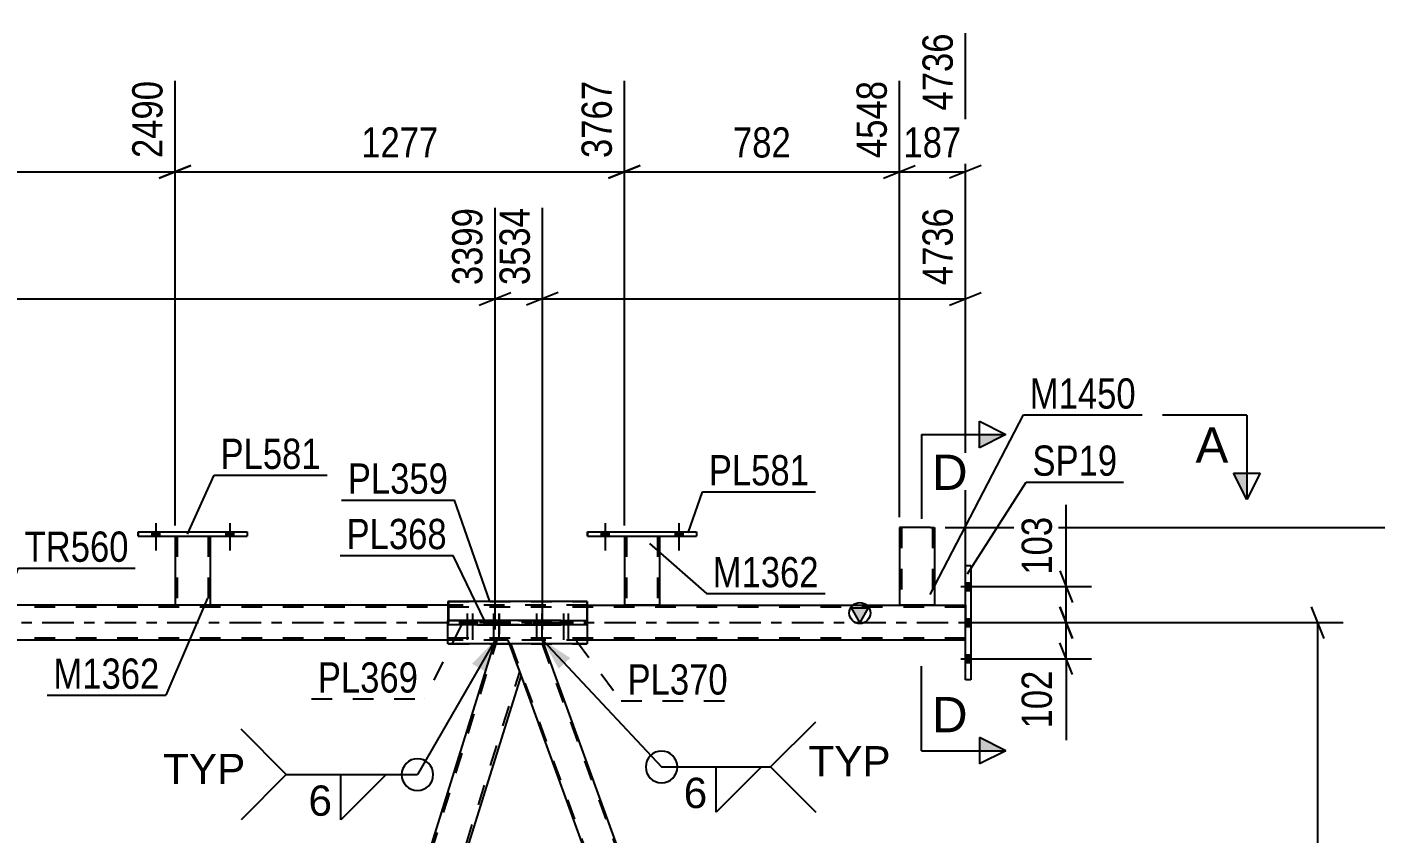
# Model space of a CAD drawing. Header units: millimetres. Extents: x 0 to 594, y 0 to 420.
# Drawn here: x 105.7 to 233.5, y 229.6 to 306 of the extents above; entities that cross this region are included whole.
import ezdxf

# ---------------------------------------------------------------- set-up
doc = ezdxf.new("R2010")
doc.units = ezdxf.units.MM
doc.linetypes.add('DXK_LINE_DOT2', pattern=[3.9198, 1.9599, -1.9599])
doc.linetypes.add('DXK_LINE_DOT3', pattern=[5.9187, 2.979, -0.9799, 0.9799, -0.9799])
doc.styles.add('Arial', font='ARIAL.TTF', dxfattribs={"height": 0.2})
doc.styles.add('Arial Narrow', font='ARIALN.TTF', dxfattribs={"height": 0.2})

# ---------------------------------------------------------------- blocks, each defined once
blk = doc.blocks.new('Part-570323116-2456 - 2436')
at = {"color": 7, "linetype": 'DXK_LINE_DOT2'}
for p, q in [((83.64, 247.86), (80.39, 247.86)), ((80.51, 247.53), (80.39, 247.86)), ((117.54, 146.19), (80.54, 247.86)), ((120.5, 146.19), (83.5, 247.86)), ((83.76, 247.53), (83.64, 247.86)), ((120.64, 146.19), (119.44, 149.51)), ((120.36, 146.19), (120.56, 146.19))]:
    blk.add_line(p, q, dxfattribs=at)
at = {"color": 2, "linetype": 'Continuous'}
for p, q in [((117.4, 146.19), (80.51, 247.53)), ((119.44, 149.51), (83.76, 247.53)), ((120.36, 146.19), (117.4, 146.19)), ((120.62, 146.19), (120.36, 146.19)), ((120.64, 146.19), (120.62, 146.19))]:
    blk.add_line(p, q, dxfattribs=at)
blk = doc.blocks.new('Part-570323116-2440 - 2436')
at = {"linetype": 'Continuous'}
h = blk.add_hatch(dxfattribs=at)
h.set_pattern_fill('', scale=0.7, style=0, pattern_type=0)
h.set_pattern_definition([(45, (148.3807, 249.7298), (-1.57154, 1.57154), [])])
h.paths.add_polyline_path([(156.33, 249.73), (148.38, 249.73), (148.38, 249.33), (156.33, 249.33)])
at = {"color": 2, "linetype": 'Continuous'}
for p, q in [((145.63, 249.73), (145.63, 249.33)), ((148.38, 249.73), (145.63, 249.73)), ((148.38, 249.33), (145.63, 249.33)), ((156.33, 249.73), (148.38, 249.73)), ((148.38, 249.73), (148.38, 249.33)), ((148.38, 249.33), (156.33, 249.33)), ((156.33, 249.73), (158.83, 249.73)), ((156.33, 249.33), (156.33, 249.73)), ((158.83, 249.33), (156.33, 249.33)), ((158.83, 249.73), (158.83, 249.33))]:
    blk.add_line(p, q, dxfattribs=at)
at = {"color": 7, "linetype": 'DXK_LINE_DOT2'}
for p, q in [((148.38, 249.73), (158.83, 249.73)), ((156.33, 249.33), (148.38, 249.33))]:
    blk.add_line(p, q, dxfattribs=at)
blk = doc.blocks.new('Part-570323116-2461 - 2436')
at = {"linetype": 'Continuous'}
blk.add_hatch(color=2, dxfattribs=at).paths.add_polyline_path([(184.65, 249.53), (183.85, 250.93), (185.45, 250.93)])
at = {"color": 7, "linetype": 'DXK_LINE_DOT2'}
for p, q in [((194.65, 250.99), (59.84, 250.99)), ((158.83, 251.19), (145.63, 251.19)), ((194.65, 251.19), (194.65, 247.86)), ((194.65, 248.06), (59.84, 248.06)), ((158.83, 247.86), (145.63, 247.86))]:
    blk.add_line(p, q, dxfattribs=at)
at = {"color": 2, "linetype": 'Continuous'}
for p, q in [((145.63, 251.19), (86.55, 251.19)), ((158.83, 251.19), (194.65, 251.19)), ((184.65, 249.53), (183.85, 250.93)), ((183.85, 250.93), (185.45, 250.93)), ((185.45, 250.93), (184.65, 249.53)), ((145.63, 247.86), (86.55, 247.86)), ((194.65, 247.86), (158.83, 247.86))]:
    blk.add_line(p, q, dxfattribs=at)
at = {"color": 7, "linetype": 'DXK_LINE_DOT3'}
blk.add_line((59.84, 249.53), (194.65, 249.53), dxfattribs=at)
at = {"color": 2, "linetype": 'Continuous'}
blk.add_circle((184.65, 250.43), 1, dxfattribs=at)
blk = doc.blocks.new('Part-570323116-2526 - 2436')
at = {"color": 7, "linetype": 'DXK_LINE_DOT2'}
for p, q in [((154.58, 247.86), (151.34, 247.86)), ((152.55, 244.54), (151.34, 247.86)), ((188.48, 146.19), (151.48, 247.86)), ((191.45, 146.19), (154.44, 247.86)), ((154.71, 247.53), (154.58, 247.86)), ((188.34, 146.19), (186.64, 150.86)), ((191.59, 146.19), (189.89, 150.86)), ((191.59, 146.19), (188.34, 146.19))]:
    blk.add_line(p, q, dxfattribs=at)
at = {"color": 2, "linetype": 'Continuous'}
for p, q in [((189.89, 150.86), (154.71, 247.53)), ((186.64, 150.86), (152.55, 244.54))]:
    blk.add_line(p, q, dxfattribs=at)
blk = doc.blocks.new('Bolt-570323116-2579 - 2436')
at = {"linetype": 'Continuous'}
for points in [[(117.58, 257.73), (118.31, 257.73), (118.31, 258.13), (117.58, 258.13)], [(124.58, 257.73), (125.31, 257.73), (125.31, 258.13), (124.58, 258.13)]]:
    blk.add_hatch(color=1, dxfattribs=at).paths.add_polyline_path(points)
at = {"color": 1, "linetype": 'Continuous'}
for p, q in [((117.58, 258.13), (117.58, 257.73)), ((117.95, 258.96), (117.95, 256.36)), ((118.31, 258.13), (118.31, 257.73)), ((124.58, 258.13), (124.58, 257.73)), ((124.95, 258.96), (124.95, 256.36)), ((125.31, 258.13), (125.31, 257.73))]:
    blk.add_line(p, q, dxfattribs=at)
blk = doc.blocks.new('Bolt-570323116-2609 - 2436')
at = {"linetype": 'Continuous'}
for points in [[(160.15, 257.73), (160.88, 257.73), (160.88, 258.13), (160.15, 258.13)], [(167.15, 257.73), (167.88, 257.73), (167.88, 258.13), (167.15, 258.13)]]:
    blk.add_hatch(color=1, dxfattribs=at).paths.add_polyline_path(points)
at = {"color": 1, "linetype": 'Continuous'}
for p, q in [((160.15, 258.13), (160.15, 257.73)), ((160.51, 258.96), (160.51, 256.36)), ((160.88, 258.13), (160.88, 257.73)), ((167.15, 258.13), (167.15, 257.73)), ((167.51, 258.96), (167.51, 256.36)), ((167.88, 258.13), (167.88, 257.73))]:
    blk.add_line(p, q, dxfattribs=at)
blk = doc.blocks.new('Part-570323116-2547 - 2436')
at = {"color": 2, "linetype": 'Continuous'}
for p, q in [((116.28, 257.73), (116.28, 258.13)), ((116.28, 258.13), (116.28, 258.13)), ((116.28, 258.13), (126.61, 258.13)), ((126.61, 258.13), (126.61, 257.73)), ((116.28, 257.73), (116.28, 257.73)), ((116.28, 257.73), (126.61, 257.73))]:
    blk.add_line(p, q, dxfattribs=at)
at = {"color": 7, "linetype": 'DXK_LINE_DOT2'}
for p, q in [((116.28, 258.13), (116.28, 257.73)), ((116.28, 258.13), (116.28, 258.13)), ((126.61, 258.13), (126.61, 257.73)), ((116.28, 257.73), (116.28, 257.73))]:
    blk.add_line(p, q, dxfattribs=at)
blk = doc.blocks.new('Part-570323116-2552 - 2436')
at = {"color": 2, "linetype": 'Continuous'}
for p, q in [((158.83, 251.53), (145.63, 251.53)), ((145.63, 251.53), (145.63, 249.73)), ((158.83, 251.53), (158.83, 249.73)), ((145.63, 247.53), (145.63, 249.33)), ((158.83, 249.33), (158.83, 247.53)), ((158.83, 247.53), (145.63, 247.53))]:
    blk.add_line(p, q, dxfattribs=at)
at = {"color": 7, "linetype": 'DXK_LINE_DOT2'}
for p, q in [((145.63, 251.53), (145.63, 249.33)), ((158.83, 249.33), (158.83, 251.53)), ((145.63, 249.33), (145.63, 249.73)), ((158.83, 249.33), (158.83, 249.73))]:
    blk.add_line(p, q, dxfattribs=at)
blk = doc.blocks.new('Part-570323116-2508 - 2436')
at = {"color": 2, "linetype": 'Continuous'}
for p, q in [((194.65, 254.94), (195.18, 254.94)), ((194.65, 244.11), (194.65, 254.94)), ((195.18, 254.94), (195.18, 244.11)), ((195.18, 244.11), (194.65, 244.11))]:
    blk.add_line(p, q, dxfattribs=at)
blk = doc.blocks.new('Part-570323116-2557 - 2436')
at = {"color": 7, "linetype": 'DXK_LINE_DOT2'}
for p, q in [((145.67, 251.53), (145.67, 247.53)), ((145.67, 251.53), (158.79, 251.53)), ((158.79, 251.53), (158.79, 247.53)), ((145.67, 247.53), (158.79, 247.53))]:
    blk.add_line(p, q, dxfattribs=at)
blk = doc.blocks.new('Bolt-570323116-2578 - 2436')
at = {"linetype": 'Continuous'}
for points in [[(117.58, 257.73), (118.31, 257.73), (118.31, 258.13), (117.58, 258.13)], [(124.58, 257.73), (125.31, 257.73), (125.31, 258.13), (124.58, 258.13)]]:
    blk.add_hatch(color=1, dxfattribs=at).paths.add_polyline_path(points)
at = {"color": 1, "linetype": 'Continuous'}
for p, q in [((117.58, 258.13), (117.58, 257.73)), ((117.95, 258.96), (117.95, 256.36)), ((118.31, 258.13), (118.31, 257.73)), ((124.58, 258.13), (124.58, 257.73)), ((124.95, 258.96), (124.95, 256.36)), ((125.31, 258.13), (125.31, 257.73))]:
    blk.add_line(p, q, dxfattribs=at)
blk = doc.blocks.new('Bolt-570323116-2605 - 2436')
at = {"linetype": 'Continuous'}
for points in [[(195.18, 252.58), (195.18, 253.31), (194.65, 253.31), (194.65, 252.58)], [(195.18, 252.58), (195.18, 253.31), (194.65, 253.31), (194.65, 252.58)], [(195.18, 252.58), (195.18, 253.31), (194.65, 253.31), (194.65, 252.58)], [(195.18, 249.16), (195.18, 249.89), (194.65, 249.89), (194.65, 249.16)], [(195.18, 249.16), (195.18, 249.89), (194.65, 249.89), (194.65, 249.16)], [(195.18, 245.74), (195.18, 246.48), (194.65, 246.48), (194.65, 245.74)], [(195.18, 245.74), (195.18, 246.48), (194.65, 246.48), (194.65, 245.74)], [(195.18, 245.74), (195.18, 246.48), (194.65, 246.48), (194.65, 245.74)]]:
    blk.add_hatch(color=1, dxfattribs=at).paths.add_polyline_path(points)
at = {"color": 1, "linetype": 'Continuous'}
for p, q in [((194.22, 252.94), (196.98, 252.94)), ((194.22, 252.94), (196.98, 252.94)), ((194.22, 252.94), (196.98, 252.94)), ((194.65, 253.31), (195.18, 253.31)), ((194.65, 253.31), (195.18, 253.31)), ((194.65, 253.31), (195.18, 253.31)), ((194.65, 252.58), (195.18, 252.58)), ((194.65, 252.58), (195.18, 252.58)), ((194.65, 252.58), (195.18, 252.58)), ((194.22, 249.53), (196.98, 249.53)), ((194.22, 249.53), (196.98, 249.53)), ((194.65, 249.89), (195.18, 249.89)), ((194.65, 249.89), (195.18, 249.89)), ((194.65, 249.16), (195.18, 249.16)), ((194.65, 249.16), (195.18, 249.16)), ((194.22, 246.11), (196.98, 246.11)), ((194.22, 246.11), (196.98, 246.11)), ((194.22, 246.11), (196.98, 246.11)), ((194.65, 246.48), (195.18, 246.48)), ((194.65, 246.48), (195.18, 246.48)), ((194.65, 246.48), (195.18, 246.48)), ((194.65, 245.74), (195.18, 245.74)), ((194.65, 245.74), (195.18, 245.74)), ((194.65, 245.74), (195.18, 245.74))]:
    blk.add_line(p, q, dxfattribs=at)
blk = doc.blocks.new('Bolt-570323116-2606 - 2436')
at = {"linetype": 'Continuous'}
for points in [[(147.74, 249.73), (147.14, 249.73), (147.14, 249.33), (147.74, 249.33)], [(148.25, 249.73), (147.65, 249.73), (147.65, 249.33), (148.25, 249.33)], [(150.24, 249.73), (149.64, 249.73), (149.64, 249.33), (150.24, 249.33)], [(150.76, 249.73), (150.16, 249.73), (150.16, 249.33), (150.76, 249.33)]]:
    blk.add_hatch(color=1, dxfattribs=at).paths.add_polyline_path(points)
at = {"color": 1, "linetype": 'Continuous'}
for p, q in [((147.44, 250.4), (147.44, 247.9)), ((147.95, 250.4), (147.95, 247.9)), ((149.94, 250.4), (149.94, 247.9)), ((150.46, 250.4), (150.46, 247.9)), ((147.14, 249.73), (147.14, 249.33)), ((147.65, 249.73), (147.65, 249.33)), ((147.74, 249.73), (147.74, 249.33)), ((148.25, 249.73), (148.25, 249.33)), ((149.64, 249.73), (149.64, 249.33)), ((150.16, 249.73), (150.16, 249.33)), ((150.24, 249.73), (150.24, 249.33)), ((150.76, 249.73), (150.76, 249.33))]:
    blk.add_line(p, q, dxfattribs=at)
blk = doc.blocks.new('Bolt-570323116-2607 - 2436')
at = {"color": 1, "linetype": 'DXK_LINE_DOT2'}
for p, q in [((147.46, 250.4), (147.46, 247.9)), ((147.95, 250.4), (147.95, 247.9)), ((150.47, 250.4), (150.47, 247.9)), ((147.16, 249.73), (147.16, 249.33)), ((147.65, 249.73), (147.65, 249.33)), ((147.76, 249.73), (147.76, 249.33)), ((148.25, 249.73), (148.25, 249.33)), ((150.17, 249.73), (150.17, 249.33)), ((150.77, 249.73), (150.77, 249.33))]:
    blk.add_line(p, q, dxfattribs=at)
blk = doc.blocks.new('Bolt-570323116-2608 - 2436')
at = {"linetype": 'Continuous'}
for points in [[(160.15, 257.73), (160.88, 257.73), (160.88, 258.13), (160.15, 258.13)], [(167.15, 257.73), (167.88, 257.73), (167.88, 258.13), (167.15, 258.13)]]:
    blk.add_hatch(color=1, dxfattribs=at).paths.add_polyline_path(points)
at = {"color": 1, "linetype": 'Continuous'}
for p, q in [((160.15, 258.13), (160.15, 257.73)), ((160.51, 258.96), (160.51, 256.36)), ((160.88, 258.13), (160.88, 257.73)), ((167.15, 258.13), (167.15, 257.73)), ((167.51, 258.96), (167.51, 256.36)), ((167.88, 258.13), (167.88, 257.73))]:
    blk.add_line(p, q, dxfattribs=at)
blk = doc.blocks.new('Part-570323116-2614 - 2436')
at = {"color": 2, "linetype": 'Continuous'}
for p, q in [((158.85, 257.73), (158.85, 258.13)), ((158.85, 258.13), (158.85, 258.13)), ((158.85, 258.13), (169.18, 258.13)), ((169.18, 258.13), (169.18, 257.73)), ((158.85, 257.73), (158.85, 257.73)), ((158.85, 257.73), (169.18, 257.73))]:
    blk.add_line(p, q, dxfattribs=at)
at = {"color": 7, "linetype": 'DXK_LINE_DOT2'}
for p, q in [((158.85, 258.13), (158.85, 257.73)), ((158.85, 258.13), (158.85, 258.13)), ((169.18, 258.13), (169.18, 257.73)), ((158.85, 257.73), (158.85, 257.73))]:
    blk.add_line(p, q, dxfattribs=at)
blk = doc.blocks.new('Part-570323116-2619 - 2436')
at = {"color": 2, "linetype": 'Continuous'}
for p, q in [((162.35, 257.73), (162.35, 251.2)), ((165.68, 257.73), (165.68, 251.2)), ((162.35, 251.2), (165.65, 251.2)), ((165.68, 251.2), (165.65, 251.2))]:
    blk.add_line(p, q, dxfattribs=at)
at = {"color": 7, "linetype": 'DXK_LINE_DOT2'}
for p, q in [((162.35, 257.73), (165.68, 257.73)), ((162.35, 257.73), (162.35, 257.73)), ((162.35, 257.73), (162.35, 257.73)), ((162.55, 257.73), (162.55, 251.2)), ((165.48, 257.73), (165.48, 251.2)), ((165.68, 257.73), (165.68, 257.73)), ((165.68, 257.73), (165.68, 257.73)), ((165.47, 251.2), (165.48, 251.2))]:
    blk.add_line(p, q, dxfattribs=at)
blk = doc.blocks.new('Part-570323116-2624 - 2436')
at = {"color": 7, "linetype": 'DXK_LINE_DOT2'}
for p, q in [((119.55, 149.2), (150.3, 247.86)), ((149.99, 247.53), (150.09, 247.86)), ((151.34, 247.86), (150.09, 247.86)), ((151.46, 247.53), (151.34, 247.86)), ((121.68, 146.19), (152.43, 244.85)), ((121.47, 146.19), (121.77, 146.19))]:
    blk.add_line(p, q, dxfattribs=at)
at = {"color": 2, "linetype": 'Continuous'}
for p, q in [((119.44, 149.51), (149.99, 247.53)), ((152.55, 244.54), (151.46, 247.53)), ((152.55, 244.54), (121.89, 146.19)), ((120.64, 146.19), (119.44, 149.51)), ((121.47, 146.19), (120.64, 146.19)), ((121.86, 146.19), (121.47, 146.19)), ((121.89, 146.19), (121.86, 146.19))]:
    blk.add_line(p, q, dxfattribs=at)
blk = doc.blocks.new('Bolt-570323116-2625 - 2436')
at = {"linetype": 'Continuous'}
for points in [[(154.33, 249.73), (153.73, 249.73), (153.73, 249.33), (154.33, 249.33)], [(154.81, 249.73), (154.21, 249.73), (154.21, 249.33), (154.81, 249.33)], [(156.86, 249.73), (156.26, 249.73), (156.26, 249.33), (156.86, 249.33)], [(157.33, 249.73), (156.73, 249.73), (156.73, 249.33), (157.33, 249.33)]]:
    blk.add_hatch(color=1, dxfattribs=at).paths.add_polyline_path(points)
at = {"color": 1, "linetype": 'Continuous'}
for p, q in [((154.03, 250.4), (154.03, 247.9)), ((154.51, 250.4), (154.51, 247.9)), ((156.56, 250.4), (156.56, 247.9)), ((157.03, 250.4), (157.03, 247.9)), ((153.73, 249.73), (153.73, 249.33)), ((154.21, 249.73), (154.21, 249.33)), ((154.33, 249.73), (154.33, 249.33)), ((154.81, 249.73), (154.81, 249.33)), ((156.26, 249.73), (156.26, 249.33)), ((156.73, 249.73), (156.73, 249.33)), ((156.86, 249.73), (156.86, 249.33)), ((157.33, 249.73), (157.33, 249.33))]:
    blk.add_line(p, q, dxfattribs=at)
blk = doc.blocks.new('Bolt-570323116-2626 - 2436')
at = {"color": 1, "linetype": 'DXK_LINE_DOT2'}
for p, q in [((154.01, 250.4), (154.01, 247.9)), ((156.56, 250.4), (156.56, 247.9)), ((157.01, 250.4), (157.01, 247.9)), ((153.71, 249.73), (153.71, 249.33)), ((154.31, 249.73), (154.31, 249.33)), ((156.26, 249.73), (156.26, 249.33)), ((156.71, 249.73), (156.71, 249.33)), ((156.86, 249.73), (156.86, 249.33)), ((157.31, 249.73), (157.31, 249.33))]:
    blk.add_line(p, q, dxfattribs=at)
blk = doc.blocks.new('Part-570323116-2632 - 2436')
at = {"color": 2, "linetype": 'Continuous'}
for p, q in [((119.78, 257.73), (119.78, 251.2)), ((123.11, 257.73), (123.11, 251.2)), ((119.78, 251.2), (123.08, 251.2)), ((123.11, 251.2), (123.08, 251.2))]:
    blk.add_line(p, q, dxfattribs=at)
at = {"color": 7, "linetype": 'DXK_LINE_DOT2'}
for p, q in [((119.78, 257.73), (123.11, 257.73)), ((119.78, 257.73), (119.78, 257.73)), ((119.78, 257.73), (119.78, 257.73)), ((119.98, 257.73), (119.98, 251.2)), ((122.91, 257.73), (122.91, 251.2)), ((123.11, 257.73), (123.11, 257.73)), ((123.11, 257.73), (123.11, 257.73)), ((122.86, 251.2), (122.87, 251.2)), ((122.87, 251.2), (122.9, 251.2)), ((122.9, 251.2), (122.91, 251.2))]:
    blk.add_line(p, q, dxfattribs=at)
blk = doc.blocks.new('Part-570323116-2637 - 2436')
at = {"color": 7, "linetype": 'DXK_LINE_DOT2'}
for p, q in [((145.67, 249.73), (158.79, 249.73)), ((145.67, 249.33), (145.67, 249.73)), ((158.79, 249.33), (145.67, 249.33)), ((158.79, 249.73), (158.79, 249.33))]:
    blk.add_line(p, q, dxfattribs=at)
blk = doc.blocks.new('Part-570323116-2642 - 2436')
at = {"color": 2, "linetype": 'Continuous'}
for p, q in [((188.4, 258.53), (188.4, 251.2)), ((191.33, 258.53), (188.4, 258.53)), ((191.33, 258.53), (191.73, 258.53)), ((191.73, 258.53), (191.73, 251.2)), ((188.4, 251.2), (191.7, 251.2)), ((191.73, 251.2), (191.7, 251.2))]:
    blk.add_line(p, q, dxfattribs=at)
at = {"color": 7, "linetype": 'DXK_LINE_DOT2'}
for p, q in [((188.6, 258.53), (188.6, 251.2)), ((191.41, 258.53), (191.48, 258.53)), ((191.48, 258.53), (191.49, 258.53)), ((191.49, 258.53), (191.52, 258.53)), ((191.52, 258.53), (191.53, 258.53)), ((191.53, 258.53), (191.53, 251.2)), ((191.48, 251.2), (191.49, 251.2)), ((191.49, 251.2), (191.52, 251.2)), ((191.52, 251.2), (191.53, 251.2))]:
    blk.add_line(p, q, dxfattribs=at)
blk = doc.blocks.new('StraightDimension-570323116-12485 - 2436')
at = {"color": 7, "linetype": 'Continuous'}
for p, q in [((240.39, 257.03), (239.19, 260.03)), ((192.73, 258.53), (242.19, 258.53)), ((239.79, 138.19), (239.79, 258.53)), ((239.19, 139.69), (240.39, 136.69)), ((197.91, 138.19), (242.19, 138.19))]:
    blk.add_line(p, q, dxfattribs=at)
at = {"color": 0}
blk.add_wipeout([(239.04, 202.62), (234.84, 202.62), (234.84, 194.11), (239.04, 194.11)], dxfattribs=at)
at = {"color": 3, "style": 'Arial Narrow'}
blk.add_text('3610', height=2.863, rotation=90.0002, dxfattribs=at).set_placement((238.44, 194.71))
blk = doc.blocks.new('StraightDimension-570323116-12562 - 2436')
at = {"color": 7, "linetype": 'Continuous'}
for p, q in [((77.21, 258.73), (77.21, 300.86)), ((119.78, 258.73), (119.78, 300.86)), ((78.71, 292.84), (75.71, 291.64)), ((118.28, 291.64), (121.28, 292.84)), ((77.21, 292.24), (119.78, 292.24))]:
    blk.add_line(p, q, dxfattribs=at)
at = {"color": 0}
blk.add_wipeout([(102.75, 292.99), (102.75, 297.19), (94.24, 297.19), (94.24, 292.99)], dxfattribs=at)
at = {"color": 3, "style": 'Arial Narrow'}
blk.add_text('1277', height=2.863, dxfattribs=at).set_placement((94.84, 293.59))
at = {"color": 0, "linetype": 'Continuous'}
blk.add_wipeout([(119.18, 301.46), (114.98, 301.46), (114.98, 292.94), (119.18, 292.94)], dxfattribs=at)
at = {"color": 3, "linetype": 'Continuous', "style": 'Arial Narrow'}
blk.add_text('2490', height=2.863, rotation=90.0002, dxfattribs=at).set_placement((118.58, 293.54))
blk = doc.blocks.new('StraightDimension-570323116-12460 - 2436')
at = {"color": 7, "linetype": 'Continuous'}
for p, q in [((204.19, 252.94), (204.19, 260.68)), ((204.19, 252.94), (204.19, 260.68)), ((203.59, 254.44), (204.79, 251.44)), ((196.18, 252.94), (206.59, 252.94)), ((204.19, 249.53), (204.19, 252.94)), ((204.79, 248.03), (203.59, 251.03)), ((196.18, 249.53), (206.59, 249.53))]:
    blk.add_line(p, q, dxfattribs=at)
at = {"color": 0}
blk.add_wipeout([(203.44, 260.15), (199.24, 260.15), (199.24, 253.47), (203.44, 253.47)], dxfattribs=at)
at = {"color": 3, "style": 'Arial Narrow'}
blk.add_text('103', height=2.863, rotation=90.0002, dxfattribs=at).set_placement((202.84, 254.07))
blk = doc.blocks.new('StraightDimension-570323116-2765 - 2436')
at = {"color": 7, "linetype": 'Continuous'}
for p, q in [((228.65, 248.03), (227.45, 251.03)), ((196.18, 249.53), (230.45, 249.53)), ((228.05, 144.53), (228.05, 249.53)), ((227.45, 146.03), (228.65, 143.03)), ((212.31, 144.53), (230.45, 144.53))]:
    blk.add_line(p, q, dxfattribs=at)
at = {"color": 0}
blk.add_wipeout([(227.3, 201.28), (223.1, 201.28), (223.1, 192.77), (227.3, 192.77)], dxfattribs=at)
at = {"color": 3, "style": 'Arial Narrow'}
blk.add_text('3150', height=2.863, rotation=90.0002, dxfattribs=at).set_placement((226.7, 193.37))
blk = doc.blocks.new('StraightDimension-570323116-12461 - 2436')
at = {"color": 7, "linetype": 'Continuous'}
for p, q in [((203.59, 251.03), (204.79, 248.03)), ((196.18, 249.53), (206.59, 249.53)), ((204.19, 246.11), (204.19, 249.53)), ((204.79, 244.61), (203.59, 247.61)), ((196.18, 246.11), (206.59, 246.11)), ((204.19, 246.11), (204.19, 238.38)), ((204.19, 246.11), (204.19, 238.38))]:
    blk.add_line(p, q, dxfattribs=at)
at = {"color": 0}
blk.add_wipeout([(203.44, 245.59), (199.24, 245.59), (199.24, 238.9), (203.44, 238.9)], dxfattribs=at)
at = {"color": 3, "style": 'Arial Narrow'}
blk.add_text('102', height=2.863, rotation=90.0002, dxfattribs=at).set_placement((202.84, 239.5))
blk = doc.blocks.new('StraightDimension-570323116-12559 - 2436')
at = {"color": 7, "linetype": 'Continuous'}
for p, q in [((194.65, 252.19), (194.65, 305.36)), ((188.4, 259.53), (188.4, 300.86)), ((186.9, 291.64), (189.9, 292.84)), ((196.15, 292.84), (193.15, 291.64)), ((188.4, 292.24), (194.65, 292.24))]:
    blk.add_line(p, q, dxfattribs=at)
at = {"color": 0}
blk.add_wipeout([(194.87, 292.99), (194.87, 297.19), (188.18, 297.19), (188.18, 292.99)], dxfattribs=at)
at = {"color": 3, "style": 'Arial Narrow'}
blk.add_text('187', height=2.863, dxfattribs=at).set_placement((188.78, 293.59))
at = {"color": 0, "linetype": 'Continuous'}
blk.add_wipeout([(194.05, 305.96), (189.85, 305.96), (189.85, 297.44), (194.05, 297.44)], dxfattribs=at)
at = {"color": 3, "linetype": 'Continuous', "style": 'Arial Narrow'}
blk.add_text('4736', height=2.863, rotation=90.0002, dxfattribs=at).set_placement((193.45, 298.04))
blk = doc.blocks.new('StraightDimension-570323116-12560 - 2436')
at = {"color": 7, "linetype": 'Continuous'}
for p, q in [((162.35, 258.73), (162.35, 300.86)), ((188.4, 259.53), (188.4, 300.86)), ((163.85, 292.84), (160.85, 291.64)), ((186.9, 291.64), (189.9, 292.84)), ((162.35, 292.24), (188.4, 292.24))]:
    blk.add_line(p, q, dxfattribs=at)
at = {"color": 0}
blk.add_wipeout([(178.72, 292.99), (178.72, 297.19), (172.03, 297.19), (172.03, 292.99)], dxfattribs=at)
at = {"color": 3, "style": 'Arial Narrow'}
blk.add_text('782', height=2.863, dxfattribs=at).set_placement((172.63, 293.59))
at = {"color": 0, "linetype": 'Continuous'}
blk.add_wipeout([(187.8, 301.46), (183.6, 301.46), (183.6, 292.94), (187.8, 292.94)], dxfattribs=at)
at = {"color": 3, "linetype": 'Continuous', "style": 'Arial Narrow'}
blk.add_text('4548', height=2.863, rotation=90.0002, dxfattribs=at).set_placement((187.2, 293.54))
blk = doc.blocks.new('StraightDimension-570323116-12561 - 2436')
at = {"color": 7, "linetype": 'Continuous'}
for p, q in [((119.78, 258.73), (119.78, 300.86)), ((162.35, 258.73), (162.35, 300.86)), ((121.28, 292.84), (118.28, 291.64)), ((160.85, 291.64), (163.85, 292.84)), ((119.78, 292.24), (162.35, 292.24))]:
    blk.add_line(p, q, dxfattribs=at)
at = {"color": 0}
blk.add_wipeout([(145.32, 292.99), (145.32, 297.19), (136.81, 297.19), (136.81, 292.99)], dxfattribs=at)
at = {"color": 3, "style": 'Arial Narrow'}
blk.add_text('1277', height=2.863, dxfattribs=at).set_placement((137.41, 293.59))
at = {"color": 0, "linetype": 'Continuous'}
blk.add_wipeout([(161.75, 301.46), (157.55, 301.46), (157.55, 292.94), (161.75, 292.94)], dxfattribs=at)
at = {"color": 3, "linetype": 'Continuous', "style": 'Arial Narrow'}
blk.add_text('3767', height=2.863, rotation=90.0002, dxfattribs=at).set_placement((161.15, 293.54))
blk = doc.blocks.new('StraightDimension-570323116-12920 - 2436')
at = {"color": 7, "linetype": 'Continuous'}
for p, q in [((154.58, 248.86), (154.58, 288.81)), ((194.65, 252.19), (194.65, 288.81)), ((156.08, 280.8), (153.08, 279.6)), ((154.58, 280.2), (194.65, 280.2)), ((193.15, 279.6), (196.15, 280.8))]:
    blk.add_line(p, q, dxfattribs=at)
at = {"color": 0, "linetype": 'Continuous'}
blk.add_wipeout([(194.05, 289.41), (189.85, 289.41), (189.85, 280.9), (194.05, 280.9)], dxfattribs=at)
at = {"color": 3, "linetype": 'Continuous', "style": 'Arial Narrow'}
blk.add_text('4736', height=2.863, rotation=90.0002, dxfattribs=at).set_placement((193.45, 281.5))
blk = doc.blocks.new('StraightDimension-570323116-12921 - 2436')
at = {"color": 7, "linetype": 'Continuous'}
for p, q in [((150.09, 248.86), (150.09, 288.81)), ((154.58, 248.86), (154.58, 288.81)), ((148.59, 279.6), (151.59, 280.8)), ((150.09, 280.2), (154.58, 280.2)), ((156.08, 280.8), (153.08, 279.6))]:
    blk.add_line(p, q, dxfattribs=at)
at = {"color": 0, "linetype": 'Continuous'}
blk.add_wipeout([(153.98, 289.41), (149.78, 289.41), (149.78, 280.9), (153.98, 280.9)], dxfattribs=at)
at = {"color": 3, "linetype": 'Continuous', "style": 'Arial Narrow'}
blk.add_text('3534', height=2.863, rotation=90.0002, dxfattribs=at).set_placement((153.38, 281.5))
blk = doc.blocks.new('StraightDimension-570323116-12922 - 2436')
at = {"color": 7, "linetype": 'Continuous'}
for p, q in [((80.39, 248.86), (80.39, 288.81)), ((150.09, 248.86), (150.09, 288.81)), ((81.89, 280.8), (78.89, 279.6)), ((80.39, 280.2), (150.09, 280.2)), ((148.59, 279.6), (151.59, 280.8))]:
    blk.add_line(p, q, dxfattribs=at)
at = {"color": 0, "linetype": 'Continuous'}
blk.add_wipeout([(149.49, 289.41), (145.29, 289.41), (145.29, 280.9), (149.49, 280.9)], dxfattribs=at)
at = {"color": 3, "linetype": 'Continuous', "style": 'Arial Narrow'}
blk.add_text('3399', height=2.863, rotation=90.0002, dxfattribs=at).set_placement((148.89, 281.5))
blk = doc.blocks.new('Mark-570323116-2504 - 2436')
at = {"color": 0}
blk.add_wipeout([(209.04, 263.44), (209.04, 266.44), (201, 266.44), (201, 263.44)], dxfattribs=at)
blk.add_wipeout([(209.04, 263.44), (209.04, 266.44), (201, 266.44), (201, 263.44)], dxfattribs=at)
at = {"color": 30, "linetype": 'Continuous'}
for p, q in [((194.85, 254.14), (200.4, 262.84)), ((200.4, 262.84), (209.64, 262.84))]:
    blk.add_line(p, q, dxfattribs=at)
at = {"color": 3, "style": 'Arial Narrow'}
blk.add_text('SP19', height=2.863, dxfattribs=at).set_placement((201, 263.44))
blk = doc.blocks.new('Mark-570323116-2457 - 2436')
at = {"color": 0}
blk.add_wipeout([(115.39, 255.29), (115.39, 258.29), (105.52, 258.29), (105.52, 255.29)], dxfattribs=at)
blk.add_wipeout([(115.39, 255.29), (115.39, 258.29), (105.52, 258.29), (105.52, 255.29)], dxfattribs=at)
at = {"color": 30, "linetype": 'Continuous'}
for p, q in [((103.72, 251.19), (104.92, 254.69)), ((104.92, 254.69), (115.99, 254.69))]:
    blk.add_line(p, q, dxfattribs=at)
at = {"color": 3, "style": 'Arial Narrow'}
blk.add_text('TR560', height=2.863, dxfattribs=at).set_placement((105.52, 255.29))
blk = doc.blocks.new('Mark-570323116-2543 - 2436')
at = {"color": 0}
blk.add_wipeout([(133.59, 264.09), (133.59, 267.09), (124.08, 267.09), (124.08, 264.09)], dxfattribs=at)
blk.add_wipeout([(133.59, 264.09), (133.59, 267.09), (124.08, 267.09), (124.08, 264.09)], dxfattribs=at)
at = {"color": 30, "linetype": 'Continuous'}
for p, q in [((120.95, 257.89), (123.48, 263.49)), ((123.48, 263.49), (134.19, 263.49))]:
    blk.add_line(p, q, dxfattribs=at)
at = {"color": 3, "style": 'Arial Narrow'}
blk.add_text('PL581', height=2.863, dxfattribs=at).set_placement((124.08, 264.09))
blk = doc.blocks.new('Mark-570323116-2633 - 2436')
at = {"color": 0}
blk.add_wipeout([(142.8, 242.9), (142.8, 245.9), (133.3, 245.9), (133.3, 242.9)], dxfattribs=at)
blk.add_wipeout([(142.8, 242.9), (142.8, 245.9), (133.3, 245.9), (133.3, 242.9)], dxfattribs=at)
at = {"color": 30, "linetype": 'DXK_LINE_DOT2'}
for p in [(146.9, 249.33), (132.7, 242.3)]:
    blk.add_line(p, (143.4, 242.3), dxfattribs=at)
at = {"color": 3, "style": 'Arial Narrow'}
blk.add_text('PL369', height=2.863, dxfattribs=at).set_placement((133.3, 242.9))
blk = doc.blocks.new('Mark-570323116-2553 - 2436')
at = {"color": 0}
blk.add_wipeout([(172.14, 242.71), (172.14, 245.71), (162.64, 245.71), (162.64, 242.71)], dxfattribs=at)
blk.add_wipeout([(172.14, 242.71), (172.14, 245.71), (162.64, 245.71), (162.64, 242.71)], dxfattribs=at)
at = {"color": 30, "linetype": 'DXK_LINE_DOT2'}
for p, q in [((157.81, 247.81), (162.04, 242.11)), ((162.04, 242.11), (172.74, 242.11))]:
    blk.add_line(p, q, dxfattribs=at)
at = {"color": 3, "style": 'Arial Narrow'}
blk.add_text('PL370', height=2.863, dxfattribs=at).set_placement((162.64, 242.71))
blk = doc.blocks.new('WeldMark-570323116-3170 - 2436')
at = {"linetype": 'Continuous'}
blk.add_hatch(color=30, dxfattribs=at).paths.add_polyline_path([(156.12, 245.16), (154.62, 247.86), (157.21, 246.18)])
at = {"color": 30, "linetype": 'Continuous'}
for p, q in [((154.62, 247.86), (165.86, 235.86)), ((165.86, 235.86), (176.18, 235.86))]:
    blk.add_line(p, q, dxfattribs=at)
at = {"color": 3, "linetype": 'Continuous'}
for p, q in [((176.18, 235.86), (180.47, 240.14)), ((171.04, 235.86), (175.33, 235.86)), ((175.33, 235.86), (171.04, 231.57)), ((171.04, 231.57), (171.04, 235.86)), ((176.18, 235.86), (180.47, 231.57))]:
    blk.add_line(p, q, dxfattribs=at)
blk.add_arc((165.86, 235.86), 1.5, 90, 270, dxfattribs=at)
at = {"color": 0}
blk.add_wipeout([(170.38, 231.76), (170.38, 235.16), (167.76, 235.16), (167.76, 231.76)], dxfattribs=at)
at = {"color": 3, "linetype": 'Continuous'}
blk.add_arc((165.86, 235.86), 1.5, 270, 90, dxfattribs=at)
at = {"color": 3, "style": 'Arial'}
blk.add_text('6', height=2.87, dxfattribs=at).set_placement((167.96, 231.96))
at = {"color": 0, "linetype": 'Continuous'}
blk.add_wipeout([(187.56, 234.96), (187.56, 237.96), (179.78, 237.96), (179.78, 234.96)], dxfattribs=at)
blk.add_wipeout([(187.56, 234.96), (187.56, 237.96), (179.78, 237.96), (179.78, 234.96)], dxfattribs=at)
at = {"color": 3, "linetype": 'Continuous', "style": 'Arial'}
blk.add_text('TYP', height=2.865, dxfattribs=at).set_placement((179.78, 234.96))
blk = doc.blocks.new('Mark-570323116-2548 - 2436')
at = {"color": 0}
blk.add_wipeout([(145.64, 261.74), (145.64, 264.74), (136.14, 264.74), (136.14, 261.74)], dxfattribs=at)
blk.add_wipeout([(145.64, 261.74), (145.64, 264.74), (136.14, 264.74), (136.14, 261.74)], dxfattribs=at)
at = {"color": 30, "linetype": 'Continuous'}
for p in [(135.54, 261.14), (149.61, 251.53)]:
    blk.add_line(p, (146.24, 261.14), dxfattribs=at)
at = {"color": 3, "style": 'Arial Narrow'}
blk.add_text('PL359', height=2.863, dxfattribs=at).set_placement((136.14, 261.74))
blk = doc.blocks.new('Mark-570323116-2610 - 2436')
at = {"color": 0}
blk.add_wipeout([(179.84, 262.53), (179.84, 265.53), (170.34, 265.53), (170.34, 262.53)], dxfattribs=at)
blk.add_wipeout([(179.84, 262.53), (179.84, 265.53), (170.34, 265.53), (170.34, 262.53)], dxfattribs=at)
at = {"color": 30, "linetype": 'Continuous'}
for p, q in [((168.38, 258.04), (169.74, 261.93)), ((169.74, 261.93), (180.44, 261.93))]:
    blk.add_line(p, q, dxfattribs=at)
at = {"color": 3, "style": 'Arial Narrow'}
blk.add_text('PL581', height=2.863, dxfattribs=at).set_placement((170.34, 262.53))
blk = doc.blocks.new('Mark-570323116-2615 - 2436')
at = {"color": 0}
blk.add_wipeout([(180.77, 252.88), (180.77, 255.88), (170.71, 255.88), (170.71, 252.88)], dxfattribs=at)
blk.add_wipeout([(180.77, 252.88), (180.77, 255.88), (170.71, 255.88), (170.71, 252.88)], dxfattribs=at)
at = {"color": 30, "linetype": 'Continuous'}
for p, q in [((164.72, 257.03), (170.11, 252.28)), ((170.11, 252.28), (181.37, 252.28))]:
    blk.add_line(p, q, dxfattribs=at)
at = {"color": 3, "style": 'Arial Narrow'}
blk.add_text('M1362', height=2.863, dxfattribs=at).set_placement((170.71, 252.88))
blk = doc.blocks.new('Mark-570323116-2628 - 2436')
at = {"color": 0}
blk.add_wipeout([(118.3, 243.26), (118.3, 246.26), (108.25, 246.26), (108.25, 243.26)], dxfattribs=at)
blk.add_wipeout([(118.3, 243.26), (118.3, 246.26), (108.25, 246.26), (108.25, 243.26)], dxfattribs=at)
at = {"color": 30, "linetype": 'Continuous'}
for p in [(122.84, 251.85), (107.65, 242.66)]:
    blk.add_line(p, (118.9, 242.66), dxfattribs=at)
at = {"color": 3, "style": 'Arial Narrow'}
blk.add_text('M1362', height=2.863, dxfattribs=at).set_placement((108.25, 243.26))
blk = doc.blocks.new('Mark-570323116-2638 - 2436')
at = {"color": 0}
blk.add_wipeout([(210.8, 269.8), (210.8, 272.8), (200.75, 272.8), (200.75, 269.8)], dxfattribs=at)
blk.add_wipeout([(210.8, 269.8), (210.8, 272.8), (200.75, 272.8), (200.75, 269.8)], dxfattribs=at)
at = {"color": 30, "linetype": 'Continuous'}
for p, q in [((191.31, 252.18), (200.15, 269.2)), ((200.15, 269.2), (211.4, 269.2))]:
    blk.add_line(p, q, dxfattribs=at)
at = {"color": 3, "style": 'Arial Narrow'}
blk.add_text('M1450', height=2.863, dxfattribs=at).set_placement((200.75, 269.8))
blk = doc.blocks.new('SectionMark-570323116-3128 - 2436')
at = {"linetype": 'Continuous'}
blk.add_hatch(color=6, dxfattribs=at).paths.add_polyline_path([(220.06, 263.68), (221.31, 263.68), (221.31, 261.18)])
at = {"color": 6, "linetype": 'Continuous'}
for p, q in [((221.31, 269.18), (213.31, 269.18)), ((221.31, 269.18), (221.31, 261.18)), ((220.06, 263.68), (222.56, 263.68)), ((221.31, 261.18), (220.06, 263.68)), ((222.56, 263.68), (221.31, 261.18))]:
    blk.add_line(p, q, dxfattribs=at)
at = {"color": 0, "linetype": 'Continuous'}
blk.add_wipeout([(219.56, 264.68), (219.56, 268.18), (216.45, 268.18), (216.45, 264.68)], dxfattribs=at)
at = {"color": 3, "linetype": 'Continuous', "style": 'Arial'}
blk.add_text('A', height=3.34, dxfattribs=at).set_placement((216.45, 264.68))
blk = doc.blocks.new('WeldMark-570323116-3184 - 2436')
at = {"linetype": 'Continuous'}
blk.add_hatch(color=30, dxfattribs=at).paths.add_polyline_path([(147.91, 245.62), (150.06, 247.84), (149.21, 244.87)])
at = {"color": 30, "linetype": 'Continuous'}
for p in [(150.06, 247.84), (130.31, 235.13)]:
    blk.add_line(p, (142.74, 235.13), dxfattribs=at)
at = {"color": 3, "linetype": 'Continuous'}
for p, q in [((130.31, 235.13), (126.03, 239.42)), ((130.31, 235.13), (126.03, 230.85)), ((135.49, 235.13), (139.78, 235.13)), ((139.78, 235.13), (135.49, 230.85)), ((135.49, 230.85), (135.49, 235.13))]:
    blk.add_line(p, q, dxfattribs=at)
for start, end in [(90, 270), (270, 90)]:
    blk.add_arc((142.74, 235.13), 1.5, start, end, dxfattribs=at)
at = {"color": 0}
blk.add_wipeout([(134.84, 231.03), (134.84, 234.43), (132.21, 234.43), (132.21, 231.03)], dxfattribs=at)
at = {"color": 3, "style": 'Arial'}
blk.add_text('6', height=2.87, dxfattribs=at).set_placement((132.41, 231.23))
at = {"color": 0, "linetype": 'Continuous'}
blk.add_wipeout([(126.41, 234.23), (126.41, 237.23), (118.64, 237.23), (118.64, 234.23)], dxfattribs=at)
blk.add_wipeout([(126.41, 234.23), (126.41, 237.23), (118.64, 237.23), (118.64, 234.23)], dxfattribs=at)
at = {"color": 3, "linetype": 'Continuous', "style": 'Arial'}
blk.add_text('TYP', height=2.865, dxfattribs=at).set_placement((118.64, 234.23))
blk = doc.blocks.new('Mark-570323116-11916 - 2436')
at = {"color": 0}
blk.add_wipeout([(145.52, 256.49), (145.52, 259.49), (136.02, 259.49), (136.02, 256.49)], dxfattribs=at)
blk.add_wipeout([(145.52, 256.49), (145.52, 259.49), (136.02, 259.49), (136.02, 256.49)], dxfattribs=at)
at = {"color": 30, "linetype": 'Continuous'}
for p in [(135.42, 255.89), (149.13, 249.67)]:
    blk.add_line(p, (146.12, 255.89), dxfattribs=at)
at = {"color": 3, "style": 'Arial Narrow'}
blk.add_text('PL368', height=2.863, dxfattribs=at).set_placement((136.02, 256.49))
blk = doc.blocks.new('SectionMark-570323116-18837 - 2436')
at = {"linetype": 'Continuous'}
for points in [[(195.99, 266.1), (195.99, 267.35), (198.49, 267.35)], [(195.99, 237.39), (195.99, 238.64), (198.49, 237.39)]]:
    blk.add_hatch(color=6, dxfattribs=at).paths.add_polyline_path(points)
at = {"color": 6, "linetype": 'Continuous'}
for p, q in [((195.99, 266.1), (195.99, 268.6)), ((195.99, 268.6), (198.49, 267.35)), ((190.49, 267.35), (190.49, 259.35)), ((190.49, 267.35), (198.49, 267.35)), ((198.49, 267.35), (195.99, 266.1)), ((190.49, 237.39), (190.49, 245.39)), ((198.49, 237.39), (195.99, 238.64)), ((195.99, 238.64), (195.99, 236.14)), ((190.49, 237.39), (198.49, 237.39)), ((198.49, 237.39), (195.99, 236.14))]:
    blk.add_line(p, q, dxfattribs=at)
at = {"color": 0, "linetype": 'Continuous'}
for points in [[(194.86, 262.1), (194.86, 265.6), (191.49, 265.6), (191.49, 262.1)], [(194.86, 239.14), (194.86, 242.64), (191.49, 242.64), (191.49, 239.14)]]:
    blk.add_wipeout(points, dxfattribs=at)
at = {"color": 3, "linetype": 'Continuous', "style": 'Arial'}
for p in [(191.49, 262.1), (191.49, 239.14)]:
    blk.add_text('D', height=3.34, dxfattribs=at).set_placement(p)

msp = doc.modelspace()

# ---------------------------------------------------------------- block references
for name in ['Part-570323116-2547 - 2436', 'Bolt-570323116-2579 - 2436', 'Bolt-570323116-2578 - 2436', 'Part-570323116-2614 - 2436', 'Bolt-570323116-2609 - 2436', 'Bolt-570323116-2608 - 2436', 'Part-570323116-2642 - 2436', 'Part-570323116-2632 - 2436', 'Part-570323116-2619 - 2436', 'Part-570323116-2508 - 2436', 'Bolt-570323116-2605 - 2436', 'Part-570323116-2461 - 2436', 'Part-570323116-2552 - 2436', 'Part-570323116-2557 - 2436', 'Bolt-570323116-2606 - 2436', 'Bolt-570323116-2607 - 2436', 'Bolt-570323116-2626 - 2436', 'Bolt-570323116-2625 - 2436', 'Part-570323116-2440 - 2436', 'Part-570323116-2637 - 2436', 'Part-570323116-2456 - 2436', 'Part-570323116-2624 - 2436', 'Part-570323116-2526 - 2436']:
    msp.add_blockref(name, (0, 0))

# ---------------------------------------------------------------- next in the draw order: block references
for name in ['StraightDimension-570323116-12562 - 2436', 'StraightDimension-570323116-12485 - 2436', 'Mark-570323116-2553 - 2436']:
    msp.add_blockref(name, (0, 0))

# ---------------------------------------------------------------- next in the draw order: block references
for name in ['StraightDimension-570323116-12460 - 2436', 'WeldMark-570323116-3170 - 2436']:
    msp.add_blockref(name, (0, 0))

# ---------------------------------------------------------------- next in the draw order: block references
for name in ['StraightDimension-570323116-12559 - 2436', 'StraightDimension-570323116-2765 - 2436']:
    msp.add_blockref(name, (0, 0))

# ---------------------------------------------------------------- next in the draw order: block references
for name in ['StraightDimension-570323116-12560 - 2436', 'StraightDimension-570323116-12461 - 2436']:
    msp.add_blockref(name, (0, 0))

# ---------------------------------------------------------------- next in the draw order: block references
msp.add_blockref('StraightDimension-570323116-12561 - 2436', (0, 0))

# ---------------------------------------------------------------- next in the draw order: block references
msp.add_blockref('StraightDimension-570323116-12920 - 2436', (0, 0))

# ---------------------------------------------------------------- next in the draw order: block references
for name in ['StraightDimension-570323116-12921 - 2436', 'Mark-570323116-2504 - 2436', 'Mark-570323116-2610 - 2436', 'Mark-570323116-2615 - 2436']:
    msp.add_blockref(name, (0, 0))

# ---------------------------------------------------------------- next in the draw order: block references
for name in ['StraightDimension-570323116-12922 - 2436', 'Mark-570323116-2638 - 2436']:
    msp.add_blockref(name, (0, 0))

# ---------------------------------------------------------------- next in the draw order: block references
for name in ['Mark-570323116-2543 - 2436', 'Mark-570323116-2548 - 2436', 'Mark-570323116-2457 - 2436', 'Mark-570323116-2633 - 2436']:
    msp.add_blockref(name, (0, 0))

# ---------------------------------------------------------------- next in the draw order: block references
for name in ['SectionMark-570323116-3128 - 2436', 'Mark-570323116-11916 - 2436', 'Mark-570323116-2628 - 2436']:
    msp.add_blockref(name, (0, 0))

# ---------------------------------------------------------------- next in the draw order: block references
for name in ['SectionMark-570323116-18837 - 2436', 'WeldMark-570323116-3184 - 2436']:
    msp.add_blockref(name, (0, 0))

doc.saveas('drawing.dxf')
